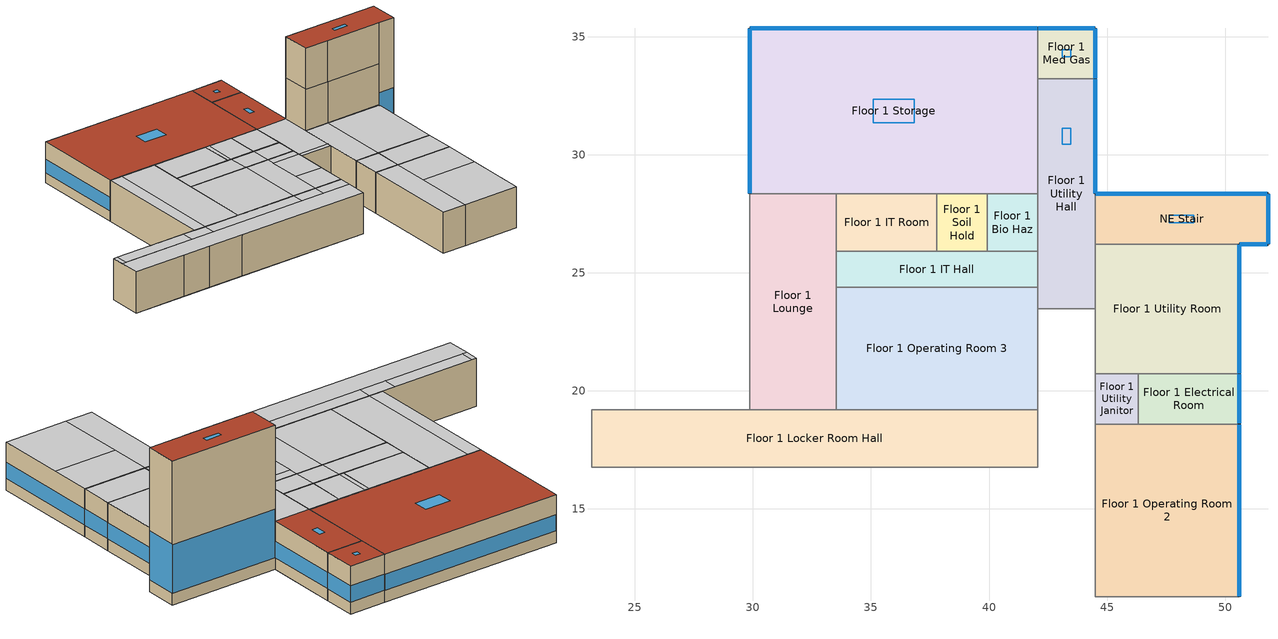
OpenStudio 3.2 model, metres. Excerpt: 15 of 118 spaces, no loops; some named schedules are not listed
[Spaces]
Floor 1 IT Hall
 floor foundation (BTAP-Grnd-Floor-Mass:U-0.757_std): 42.06,25.91 42.06,24.38 33.53,24.38 33.53,25.91 z0
 wall to Floor 1 Utility Hall: 42.06,24.38 42.06,25.91 z0:3.05
 wall to Floor 1 IT Room: 37.8,25.91 33.53,25.91 z0:3.05
 wall to Floor 1 Operating Room 3: 33.53,24.38 42.06,24.38 z0:3.05
 wall to Floor 1 Soil Hold: 39.93,25.91 37.8,25.91 z0:3.05
 wall to Floor 1 Lounge: 33.53,25.91 33.53,24.38 z0:3.05
 wall to Floor 1 Bio Haz: 42.06,25.91 39.93,25.91 z0:3.05
 ceiling to Floor 2 Exam Hall 4: 39.93,24.38 39.93,25.91 38.1,25.91 38.1,24.38 z3.05
 ceiling to Floor 2 Exam 6: 42.06,24.38 42.06,25.91 39.93,25.91 39.93,24.38 z3.05
 ceiling to Floor 2 Exam 7: 38.1,24.38 38.1,25.91 33.53,25.91 33.53,24.38 z3.05
Floor 1 Utility Room
 floor foundation (BTAP-Grnd-Floor-Mass:U-0.757_std): 50.6,26.21 50.6,20.73 44.5,20.73 44.5,26.21 z0
 wall outside: 50.6,20.73 50.6,26.21 z0:3.05
 wall to Floor 1 Electrical Room: 46.33,20.73 50.6,20.73 z0:3.05
 wall to Floor 1 Sterile Hall: 44.5,23.47 44.5,20.73 z0:3.05
 wall to NE Stair: 50.6,26.21 44.5,26.21 z0:3.05
 wall to Floor 1 Utility Janitor: 44.5,20.73 46.33,20.73 z0:3.05
 wall to Floor 1 Utility Hall: 44.5,26.21 44.5,23.47 z0:3.05
 window (BTAP-Ext-FixedWindow:U=0.190 SHGC=0.600): 50.6,20.75 50.6,26.19 z0.76:1.79
 ceiling to Floor 2 Exam 5: 50.6,20.73 50.6,26.21 46.33,26.21 46.33,20.73 z3.05
 ceiling to Floor 2 Office Hall: 46.33,20.73 46.33,26.21 44.5,26.21 44.5,20.73 z3.05
NE Stair
 floor foundation (BTAP-Grnd-Floor-Mass:U-0.757_std): 51.82,28.35 51.82,26.21 44.5,26.21 44.5,28.35 z0
 wall outside: 50.6,26.21 51.82,26.21 51.82,28.35 44.5,28.35 z0:9.14
 wall to Floor 2 Exam 6: 44.5,28.35 44.5,26.21 z3.05:6.1
 wall to Floor 3 Mechanical: 46.33,26.21 50.6,26.21 z6.1:9.14
 wall to Floor 3 Mechanical Hall: 44.5,26.21 46.33,26.21 z6.1:9.14
 wall to Floor 3 Lounge: 44.5,28.35 44.5,26.21 z6.1:9.14
 wall to Floor 2 Office Hall: 44.5,26.21 46.33,26.21 z3.05:6.1
 wall to Floor 2 Exam 5: 46.33,26.21 50.6,26.21 z3.05:6.1
 wall to Floor 1 Utility Hall: 44.5,28.35 44.5,26.21 z0:3.05
 window (BTAP-Ext-FixedWindow:U=0.190 SHGC=0.600): 51.79,28.35 44.53,28.35 z0.76:3.83; 51.82,26.24 51.82,28.32 z0.76:3.88; 50.62,26.21 51.79,26.21 z0.76:3.94
 roof outside: 51.82,26.21 51.82,28.35 44.5,28.35 44.5,26.21 z9.14
 skylight (BTAP-Ext-Skylights:U=0.190 SHGC=0.600): 48.68,27.13 48.68,27.43 47.64,27.43 47.64,27.13 z9.14
Floor 1 Utility Janitor
 floor foundation (BTAP-Grnd-Floor-Mass:U-0.757_std): 46.33,20.73 46.33,18.59 44.5,18.59 44.5,20.73 z0
 wall to Floor 1 Electrical Room: 46.33,18.59 46.33,20.73 z0:3.05
 wall to Floor 1 Operating Room 2: 44.5,18.59 46.33,18.59 z0:3.05
 wall to Floor 1 Sterile Hall: 44.5,20.73 44.5,18.59 z0:3.05
 ceiling to Floor 2 Office Hall: 46.33,18.59 46.33,20.73 44.5,20.73 44.5,18.59 z3.05
Floor 1 Locker Room Hall
 floor foundation (BTAP-Grnd-Floor-Mass:U-0.757_std): 42.06,19.2 42.06,16.76 23.16,16.76 23.16,19.2 z0
 wall to Floor 1 Pre-Op Room 2: 23.16,16.76 27.13,16.76 z0:3.05
 wall to Floor 1 Sterile Storage: 32,16.76 42.06,16.76 z0:3.05
 wall to Floor 1 Nourishment: 27.13,16.76 29.26,16.76 z0:3.05
 wall to Floor 1 Pre-Op Hall: 23.16,19.2 23.16,16.76 z0:3.05
 wall to Floor 1 Sterile Hall: 42.06,16.76 42.06,19.2 z0:3.05
 wall to Floor 1 Lounge: 33.53,19.2 29.87,19.2 z0:3.05
 wall to Floor 1 Operating Room 3: 42.06,19.2 33.53,19.2 z0:3.05
 wall to Floor 1 Nurse Janitor: 29.26,16.76 32,16.76 z0:3.05
 wall to Floor 1 Locker Room: 29.87,19.2 23.16,19.2 z0:3.05
 ceiling to Floor 2 Work Hall: 42.06,16.76 42.06,18.29 23.16,18.29 23.16,16.76 z3.05
 ceiling to Floor 2 Exam Hall 6: 23.47,18.29 23.47,19.2 23.16,19.2 23.16,18.29 z3.05
 ceiling to Floor 2 Nurse Station 2: 28.96,18.29 28.96,19.2 23.47,19.2 23.47,18.29 z3.05
 ceiling to Floor 2 Nurse Station 1: 42.06,18.29 42.06,19.2 39.93,19.2 39.93,18.29 z3.05
 ceiling to Floor 2 Exam 7: 38.1,18.29 38.1,19.2 30.78,19.2 30.78,18.29 z3.05
 ceiling to Floor 2 Exam Hall 5: 30.78,18.29 30.78,19.2 28.96,19.2 28.96,18.29 z3.05
 ceiling to Floor 2 Exam Hall 4: 39.93,18.29 39.93,19.2 38.1,19.2 38.1,18.29 z3.05
Floor 1 Electrical Room
 floor foundation (BTAP-Grnd-Floor-Mass:U-0.757_std): 50.6,20.73 50.6,18.59 46.33,18.59 46.33,20.73 z0
 wall outside: 50.6,18.59 50.6,20.73 z0:3.05
 wall to Floor 1 Operating Room 2: 46.33,18.59 50.6,18.59 z0:3.05
 window (BTAP-Ext-FixedWindow:U=0.190 SHGC=0.600): 50.6,18.62 50.6,20.7 z0.76:1.8
 ceiling to Floor 2 Exam 5: 50.6,18.59 50.6,20.73 46.33,20.73 46.33,18.59 z3.05
Floor 1 Operating Room 3
 floor foundation (BTAP-Grnd-Floor-Mass:U-0.757_std): 42.06,24.38 42.06,19.2 33.53,19.2 33.53,24.38 z0
 wall to Floor 1 Lounge: 33.53,24.38 33.53,19.2 z0:3.05
 wall to Floor 1 Utility Hall: 42.06,23.47 42.06,24.38 z0:3.05
 wall to Floor 1 Sterile Hall: 42.06,19.2 42.06,23.47 z0:3.05
 ceiling to Floor 2 Exam 7: 38.1,19.2 38.1,24.38 33.53,24.38 33.53,19.2 z3.05
 ceiling to Floor 2 Storage 2: 42.06,21.34 42.06,23.77 39.93,23.77 39.93,21.34 z3.05
 ceiling to Floor 2 Exam Hall 4: 39.93,19.2 39.93,24.38 38.1,24.38 38.1,19.2 z3.05
 ceiling to Floor 2 Nurse Station 1: 42.06,19.2 42.06,21.34 39.93,21.34 39.93,19.2 z3.05
 ceiling to Floor 2 Exam 6: 42.06,23.77 42.06,24.38 39.93,24.38 39.93,23.77 z3.05
Floor 1 Lounge
 floor foundation (BTAP-Grnd-Floor-Mass:U-0.757_std): 33.53,28.35 33.53,19.2 29.87,19.2 29.87,28.35 z0
 wall to Floor 1 Storage: 33.53,28.35 29.87,28.35 z0:3.05
 wall to Floor 1 IT Room: 33.53,25.91 33.53,28.35 z0:3.05
 wall to Floor 1 Locker Room: 29.87,28.35 29.87,19.2 z0:3.05
 ceiling to Floor 2 Exam Hall 5: 30.78,19.2 30.78,28.35 29.87,28.35 29.87,19.2 z3.05
 ceiling to Floor 2 Exam 7: 33.53,19.2 33.53,28.35 30.78,28.35 30.78,19.2 z3.05
Floor 1 Storage
 floor foundation (BTAP-Grnd-Floor-Mass:U-0.757_std): 42.06,35.36 42.06,28.35 29.87,28.35 29.87,35.36 z0
 wall outside: 42.06,35.36 29.87,35.36 29.87,28.35 z0:3.05
 wall to Floor 1 Soil Hold: 37.8,28.35 39.93,28.35 z0:3.05
 wall to Floor 1 Med Gas: 42.06,33.22 42.06,35.36 z0:3.05
 wall to Floor 1 Bio Haz: 39.93,28.35 42.06,28.35 z0:3.05
 wall to Floor 1 IT Room: 33.53,28.35 37.8,28.35 z0:3.05
 wall to Floor 1 Utility Hall: 42.06,28.35 42.06,33.22 z0:3.05
 window (BTAP-Ext-FixedWindow:U=0.190 SHGC=0.600): 42.04,35.36 29.9,35.36 / 29.87,35.33 29.87,28.37 z0.76:1.78
 roof outside: 42.06,28.35 42.06,35.36 29.87,35.36 29.87,28.35 z3.05
 skylight (BTAP-Ext-Skylights:U=0.190 SHGC=0.600): 36.83,31.36 36.83,32.35 35.1,32.35 35.1,31.36 z3.05
Floor 1 Soil Hold
 floor foundation (BTAP-Grnd-Floor-Mass:U-0.757_std): 39.93,28.35 39.93,25.91 37.8,25.91 37.8,28.35 z0
 wall to Floor 1 IT Room: 37.8,28.35 37.8,25.91 z0:3.05
 wall to Floor 1 Bio Haz: 39.93,25.91 39.93,28.35 z0:3.05
 ceiling to Floor 2 Exam Hall 4: 39.93,25.91 39.93,28.35 38.1,28.35 38.1,25.91 z3.05
 ceiling to Floor 2 Exam 7: 38.1,25.91 38.1,28.35 37.8,28.35 37.8,25.91 z3.05
Floor 1 Bio Haz
 floor foundation (BTAP-Grnd-Floor-Mass:U-0.757_std): 42.06,28.35 42.06,25.91 39.93,25.91 39.93,28.35 z0
 wall to Floor 1 Utility Hall: 42.06,25.91 42.06,28.35 z0:3.05
 ceiling to Floor 2 Exam 6: 42.06,25.91 42.06,28.35 39.93,28.35 39.93,25.91 z3.05
Floor 1 Med Gas
 floor foundation (BTAP-Grnd-Floor-Mass:U-0.757_std): 44.5,35.36 44.5,33.22 42.06,33.22 42.06,35.36 z0
 wall outside: 44.5,33.22 44.5,35.36 42.06,35.36 z0:3.05
 wall to Floor 1 Utility Hall: 42.06,33.22 44.5,33.22 z0:3.05
 window (BTAP-Ext-FixedWindow:U=0.190 SHGC=0.600): 44.5,33.25 44.5,35.33 / 44.48,35.36 42.09,35.36 z0.76:1.8
 roof outside: 44.5,33.22 44.5,35.36 42.06,35.36 42.06,33.22 z3.05
 skylight (BTAP-Ext-Skylights:U=0.190 SHGC=0.600): 43.45,34.14 43.45,34.44 43.11,34.44 43.11,34.14 z3.05
Floor 1 Operating Room 2
 floor foundation (BTAP-Grnd-Floor-Mass:U-0.757_std): 50.6,18.59 50.6,11.28 44.5,11.28 44.5,18.59 z0
 wall outside: 50.6,11.28 50.6,18.59 z0:3.05
 wall to Floor 1 Sterile Hall: 44.5,18.59 44.5,11.28 z0:3.05
 wall to Floor 1 Scrub: 44.5,11.28 46.33,11.28 z0:3.05
 wall to Floor 1 Sub-Sterile: 46.33,11.28 50.6,11.28 z0:3.05
 window (BTAP-Ext-FixedWindow:U=0.190 SHGC=0.600): 50.6,11.3 50.6,18.57 z0.76:1.78
 ceiling to Floor 2 Utility: 50.6,15.85 50.6,18.59 46.33,18.59 46.33,15.85 z3.05
 ceiling to Floor 2 Office: 50.6,11.28 50.6,15.85 46.33,15.85 46.33,11.28 z3.05
 ceiling to Floor 2 Office Hall: 46.33,11.28 46.33,18.59 44.5,18.59 44.5,11.28 z3.05
Floor 1 Utility Hall
 floor foundation (BTAP-Grnd-Floor-Mass:U-0.757_std): 44.5,33.22 44.5,23.47 42.06,23.47 42.06,33.22 z0
 wall outside: 44.5,28.35 44.5,33.22 z0:3.05
 wall to Floor 1 Sterile Hall: 42.06,23.47 44.5,23.47 z0:3.05
 window (BTAP-Ext-FixedWindow:U=0.190 SHGC=0.600): 44.5,28.37 44.5,33.2 z0.76:1.79
 ceiling to Floor 2 Storage 2: 44.5,23.47 44.5,23.77 42.06,23.77 42.06,23.47 z3.05
 ceiling to Floor 2 Exam 6: 44.5,23.77 44.5,28.35 42.06,28.35 42.06,23.77 z3.05
 roof outside: 44.5,28.35 44.5,33.22 42.06,33.22 42.06,28.35 z3.05
 skylight (BTAP-Ext-Skylights:U=0.190 SHGC=0.600): 43.45,30.44 43.45,31.13 43.11,31.13 43.11,30.44 z3.05
Floor 1 IT Room
 floor foundation (BTAP-Grnd-Floor-Mass:U-0.757_std): 37.8,28.35 37.8,25.91 33.53,25.91 33.53,28.35 z0
 ceiling to Floor 2 Exam 7: 37.8,25.91 37.8,28.35 33.53,28.35 33.53,25.91 z3.05
[Site]
Calgary Intl AP_AB_CAN: Latitude {deg}=51.114; Longitude {deg}=-114.02; Time Zone {hr}=-7; Elevation {m}=1084.1; Terrain=City
[Building]
Outpatient: North Axis {deg}=0; Default Construction Set=BTAP-Mass at hdd = 5000.0; Standards Number of Stories=3; Standards Number of Above Ground Stories=3; Standards Template=NECB2017; Standards Building Type=Outpatient
[Site:WaterMainsTemperature]
Calculation Method=Correlation; Annual Average Outdoor Air Temperature {C}=5; Maximum Difference In Monthly Average Outdoor Air Temperatures {deltaC}=23.3
[Site:GroundTemperature:BuildingSurface]
19.527, 19.502, 19.536, 19.598, 20.002, 21.64, 22.225, 22.375, 21.449, 20.121, 19.802, 19.633
[SizingPeriod:DesignDay] Barometric Pressure {Pa}=88961; Sky Clearness=0; Rain Indicator=0; Snow Indicator=0; Day of Month=21; Daylight Saving Time Indicator=0; Humidity Indicating Type=Wetbulb; Dry-Bulb Temperature Range Modifier Type=DefaultMultipliers
Name | Maximum Dry-Bulb Temperature {C} | Daily Dry-Bulb Temperature Range {deltaC} | Humidity Indicating Conditions at Maximum Dry-Bulb | Wind Speed {m/s} | Wind Direction {deg} | Month | Day Type | Solar Model Indicator | ASHRAE Taub | ASHRAE Taud
Calgary Intl AP Ann Clg .4% Condns DB=>MWB | 28.5 | 12.1 | 16.1 | 4.5 | 160 | 7 | SummerDesignDay | ASHRAETau | 0.339 | 2.421
Calgary Intl AP Ann Htg 99.6% Condns DB | -28.5 | 0 | -28.5 | 2.9 | 200 | 1 | WinterDesignDay | ASHRAEClearSky
[Material:NoMass] Roughness=Smooth; Thermal Absorptance=0.9; Solar Absorptance=0.7
Name | Thermal Resistance {m2-K/W} | Visible Absorptance
Typical Carpet Pad; Typical Carpet Pad 1 | 0.21648 | 0.8
Typical Insulation 1 | 5.91238 | 0.7
Typical Insulation 2 | 4.49096 | 0.7
Typical Insulation 3 | 7.24636 | 0.7
Typical Carpet Pad 2 | 1.25503 | 0.8
Typical Carpet Pad 3; Typical Carpet Pad 4 | 3.45515 | 0.8
Typical Insulation 4 | 0.526298 | 0.7
Typical Insulation 5 | 0.526316 | 0.7
[Material]
Name | Roughness | Thickness {m} | Conductivity {W/m-K} | Density {kg/m3} | Specific Heat {J/kg-K} | Thermal Absorptance | Solar Absorptance | Visible Absorptance
G05 25mm wood | MediumSmooth | 0.0254 | 0.15 | 608 | 1630 | 0.9 | 0.5 | 0.5
100mm Normalweight concrete floor 1 | MediumSmooth | 0.1016 | 2.31 | 2322 | 832
G01 13mm gypsum board 1 | Smooth | 0.0127 | 0.16 | 800 | 1090 | 0.9 | 0.7 | 0.5
4 in. Normalweight Concrete Floor 1 | MediumRough | 0.1016 | 2.31 | 2322 | 832 | 0.9 | 0.7 | 0.7
1IN Stucco 1 | Smooth | 0.0253 | 0.6918 | 1858 | 837 | 0.9 | 0.7 | 0.92
8IN CONCRETE HW RefBldg 1 | Rough | 0.2032 | 1.311 | 2240 | 836.8 | 0.9 | 0.7 | 0.7
1/2IN Gypsum 1 | Smooth | 0.0127 | 0.16 | 784.9 | 830 | 0.9 | 0.4 | 0.4
Metal Roof Surface 1; F08 Metal surface 1 | Smooth | 0.0008 | 45.28 | 7824 | 500 | 0.9 | 0.7 | 0.7
6 in. Normalweight Concrete Floor 1; 6 in. Normalweight Concrete Floor 2; 6 in. Normalweight Concrete Floor 3 | MediumRough | 0.1524 | 2.31 | 2322 | 832 | 0.9 | 0.7 | 0.7
Expanded Polystyrene | MediumSmooth | 0.0363959 | 0.029 | 29 | 1210
[Construction]
BTAP-Int-Partition; BTAP-Int-Door: G05 25mm wood
BTAP-Int-Floor: 100mm Normalweight concrete floor 1, Typical Carpet Pad
BTAP-Int-Wall: G01 13mm gypsum board 1, G01 13mm gypsum board 1
BTAP-Int-Ceiling: Typical Carpet Pad, 100mm Normalweight concrete floor 1
BTAP-Int-Window: SimpleGlazing
BTAP-Ext-Floor-Mass:U-0.162: Typical Insulation 1, 4 in. Normalweight Concrete Floor 1, Typical Carpet Pad 1
BTAP-Ext-Wall-Mass:U-0.21: 1IN Stucco 1, 8IN CONCRETE HW RefBldg 1, Typical Insulation 2, 1/2IN Gypsum 1
BTAP-Ext-Roof-Metal:U-0.138: Metal Roof Surface 1, Typical Insulation 3
BTAP-Grnd-Floor-Mass:U-0.757: 6 in. Normalweight Concrete Floor 1, Typical Carpet Pad 2
BTAP-Grnd-Wall-Mass:U-0.284: 6 in. Normalweight Concrete Floor 2, Typical Carpet Pad 3
BTAP-Grnd-Roof-Mass:U-0.284: 6 in. Normalweight Concrete Floor 3, Typical Carpet Pad 4
BTAP-Ext-FixedWindow:U=0.190 SHGC=0.600; BTAP-Ext-GlassDoors:U=0.190 SHGC=0.600; BTAP-Ext-Skylights:U=0.190 SHGC=0.600; BTAP-Ext-DaylightDomes:U=0.190 SHGC=0.600; BTAP-Ext-DaylightDiffuser:U=0.190 SHGC=0.600: SimpleGlazing:U=0.190 SHGC=0.600
BTAP-Ext-Door:U-1.9: F08 Metal surface 1, Typical Insulation 4
BTAP-Ext-OverHeadDoor:U-1.9: Typical Insulation 5
BTAP-Grnd-Floor-Mass:U-0.757_std: 6 in. Normalweight Concrete Floor 1, Expanded Polystyrene
[DefaultConstructionSet]
BTAP-Mass at hdd = 5000.0: Default Exterior Surface Constructions=BTAP-Mass at hdd = 5000.0; Default Interior Surface Constructions=Default Surface Constructions 2; Default Ground Contact Surface Constructions=BTAP-Mass at hdd = 5000.0 1; Default Exterior SubSurface Constructions=BTAP-Mass at hdd = 5000.0; Default Interior SubSurface Constructions=Default Sub Surface Constructions 2; Interior Partition Construction=BTAP-Int-Partition
[DefaultSurfaceConstructions]
Name | Floor Construction | Wall Construction | Roof Ceiling Construction
Default Surface Constructions 2 | BTAP-Int-Floor | BTAP-Int-Wall | BTAP-Int-Ceiling
BTAP-Mass at hdd = 5000.0 | BTAP-Ext-Floor-Mass:U-0.162 | BTAP-Ext-Wall-Mass:U-0.21 | BTAP-Ext-Roof-Metal:U-0.138
BTAP-Mass at hdd = 5000.0 1 | BTAP-Grnd-Floor-Mass:U-0.757 | BTAP-Grnd-Wall-Mass:U-0.284 | BTAP-Grnd-Roof-Mass:U-0.284
[DefaultSubSurfaceConstructions]
Name | Fixed Window Construction | Operable Window Construction | Door Construction | Glass Door Construction | Overhead Door Construction | Skylight Construction | Tubular Daylight Dome Construction | Tubular Daylight Diffuser Construction
Default Sub Surface Constructions 2 | BTAP-Int-Window | BTAP-Int-Window | BTAP-Int-Door
BTAP-Mass at hdd = 5000.0 | BTAP-Ext-FixedWindow:U=0.190 SHGC=0.600 | BTAP-Ext-FixedWindow:U=0.190 SHGC=0.600 | BTAP-Ext-Door:U-1.9 | BTAP-Ext-GlassDoors:U=0.190 SHGC=0.600 | BTAP-Ext-OverHeadDoor:U-1.9 | BTAP-Ext-Skylights:U=0.190 SHGC=0.600 | BTAP-Ext-DaylightDomes:U=0.190 SHGC=0.600 | BTAP-Ext-DaylightDiffuser:U=0.190 SHGC=0.600
[WindowMaterial:SimpleGlazingSystem] Solar Heat Gain Coefficient=0.6; Visible Transmittance=0.21
Name | U-Factor {W/m2-K}
SimpleGlazing | 2.2
SimpleGlazing:U=0.190 SHGC=0.600 | 1.9
[Space] Building Story=Building Story 1; Part of Total Floor Area=Yes
Name | Space Type | Thermal Zone
Floor 1 Utility Room | Space Function Storage room < 5 m2-sch-A 1 | ALL_ST=Storage room < 5 m2-sch-A_FL=Building Story 1_SCH=A 6
Floor 1 IT Hall | Space Function Corridor/Transition area - hospital-sch-A | WILD_ST=Corridor/Transition area - hospital-sch-H_FL=Building Story 1_SCH=A 3
NE Stair | Space Function Stairway/Stairwell-sch-A | WILD_ST=Stairway/Stairwell-sch-H_FL=Building Story 1_SCH=A 1
Floor 1 Utility Janitor | Space Function Storage room < 5 m2-sch-A 1 | ALL_ST=Storage room < 5 m2-sch-A_FL=Building Story 1_SCH=A 5
Floor 1 Locker Room Hall | Space Function Corridor/Transition area - hospital-sch-A | WILD_ST=Corridor/Transition area - hospital-sch-H_FL=Building Story 1_SCH=A 2
Floor 1 Electrical Room | Space Function Electrical/Mechanical room-sch-A | WILD_ST=Electrical/Mechanical room-sch-H_FL=Building Story 1_SCH=A 1
Floor 1 Storage | Space Function Storage room < 5 m2-sch-A 1 | ALL_ST=Storage room < 5 m2-sch-A_FL=Building Story 1_SCH=A 2
Floor 1 Operating Room 3 | Space Function Health care facility operating room | ALL_ST=Health care facility operating room_FL=Building Story 1_SCH=H 4
Floor 1 Operating Room 2 | Space Function Health care facility operating room | ALL_ST=Health care facility operating room_FL=Building Story 1_SCH=H 2
Floor 1 Lounge | Space Function Lounge/Break room - health care facility | ALL_ST=Lounge/Break room - health care facility_FL=Building Story 1_SCH=B
Floor 1 Soil Hold | Space Function Laundry/Washing area | ALL_ST=Laundry/Washing area_FL=Building Story 1_SCH=C 1
Floor 1 Bio Haz | Space Function Storage room < 5 m2-sch-A 1 | ALL_ST=Storage room < 5 m2-sch-A_FL=Building Story 1_SCH=A 1
Floor 1 Utility Hall | Space Function Corridor/Transition area - hospital-sch-A | WILD_ST=Corridor/Transition area - hospital-sch-H_FL=Building Story 1_SCH=A 1
Floor 1 IT Room | Space Function Office enclosed <= 25 m2 | ALL_ST=Office enclosed <= 25 m2_FL=Building Story 1_SCH=A
Floor 1 Med Gas | Space Function Storage room < 5 m2-sch-A 1 | ALL_ST=Storage room < 5 m2-sch-A_FL=Building Story 1_SCH=A
[BuildingStory]
Building Story 1: Nominal Z Coordinate {m}=0
[SpaceType] Standards Building Type=Space Function
Name | Default Schedule Set | Design Specification Outdoor Air Object | Standards Space Type
Space Function Health care facility operating room | Space Function Health care facility operating room Schedule Set | Space Function Health care facility operating room Ventilation | Health care facility operating room
Space Function Lounge/Break room - health care facility | Space Function Lounge/Break room - health care facility Schedule Set | Space Function Lounge/Break room - health care facility Ventilation | Lounge/Break room - health care facility
Space Function Office enclosed <= 25 m2 | Space Function Office enclosed <= 25 m2 Schedule Set | Space Function Office enclosed <= 25 m2 Ventilation | Office enclosed <= 25 m2
Space Function Storage room < 5 m2-sch-A 1 | Space Function Storage room < 5 m2-sch-A 1 Schedule Set | Space Function Storage room < 5 m2-sch-A 1 Ventilation | Storage room < 5 m2-sch-A
Space Function Laundry/Washing area | Space Function Laundry/Washing area Schedule Set | Space Function Laundry/Washing area Ventilation | Laundry/Washing area
Space Function Corridor/Transition area - hospital-sch-A | Space Function Corridor/Transition area - hospital-sch-A Schedule Set | Space Function Corridor/Transition area - hospital-sch-A Ventilation | Corridor/Transition area - hospital-sch-A
Space Function Electrical/Mechanical room-sch-A | Space Function Electrical/Mechanical room-sch-A Schedule Set | Space Function Electrical/Mechanical room-sch-A Ventilation | Electrical/Mechanical room-sch-A
Space Function Stairway/Stairwell-sch-A | Space Function Stairway/Stairwell-sch-A Schedule Set | Space Function Stairway/Stairwell-sch-A Ventilation | Stairway/Stairwell-sch-A
[People:Definition] Number of People Calculation Method=People/Area; Fraction Radiant=0.3
Name | People per Space Floor Area {person/m2}
Space Function Health care facility operating room People Definition; Space Function Laundry/Washing area People Definition; Space Function Office enclosed <= 25 m2 People Definition | 0.0500182
Space Function Lounge/Break room - health care facility People Definition | 0.100036
Space Function Storage room < 5 m2-sch-A 1 People Definition; Space Function Corridor/Transition area - hospital-sch-A People Definition | 0.0100036
Space Function Electrical/Mechanical room-sch-A People Definition; Space Function Stairway/Stairwell-sch-A People Definition | 0.00500182
[People] Work Efficiency Schedule=Work Efficiency Schedule; Clothing Insulation Schedule=Clothing Schedule; Air Velocity Schedule=Air Velocity Schedule; Multiplier=1
Name | People Definition | Space or SpaceType
Space Function Health care facility operating room People | Space Function Health care facility operating room People Definition | Space Function Health care facility operating room
Space Function Laundry/Washing area People | Space Function Laundry/Washing area People Definition | Space Function Laundry/Washing area
Space Function Lounge/Break room - health care facility People | Space Function Lounge/Break room - health care facility People Definition | Space Function Lounge/Break room - health care facility
Space Function Office enclosed <= 25 m2 People | Space Function Office enclosed <= 25 m2 People Definition | Space Function Office enclosed <= 25 m2
Space Function Storage room < 5 m2-sch-A 1 People | Space Function Storage room < 5 m2-sch-A 1 People Definition | Space Function Storage room < 5 m2-sch-A 1
Space Function Corridor/Transition area - hospital-sch-A People | Space Function Corridor/Transition area - hospital-sch-A People Definition | Space Function Corridor/Transition area - hospital-sch-A
Space Function Electrical/Mechanical room-sch-A People | Space Function Electrical/Mechanical room-sch-A People Definition | Space Function Electrical/Mechanical room-sch-A
Space Function Stairway/Stairwell-sch-A People | Space Function Stairway/Stairwell-sch-A People Definition | Space Function Stairway/Stairwell-sch-A
[Lights:Definition] Design Level Calculation Method=Watts/Area; Fraction Radiant=0.5; Fraction Visible=0.2
Name | Watts per Space Floor Area {W/m2}
Space Function Health care facility operating room Lights Definition | 23.3998
Space Function Laundry/Washing area Lights Definition | 4.59996
Space Function Lounge/Break room - health care facility Lights Definition | 8.39993
Space Function Office enclosed <= 25 m2 Lights Definition | 9.99992
Space Function Storage room < 5 m2-sch-A 1 Lights Definition | 10.3999
Space Function Corridor/Transition area - hospital-sch-A Lights Definition | 9.89991
Space Function Electrical/Mechanical room-sch-A Lights Definition | 4.60167
Space Function Stairway/Stairwell-sch-A Lights Definition | 6.19995
[Lights] Fraction Replaceable=1
Name | Lights Definition | Space or SpaceType
Space Function Health care facility operating room Lights | Space Function Health care facility operating room Lights Definition | Space Function Health care facility operating room
Space Function Laundry/Washing area Lights | Space Function Laundry/Washing area Lights Definition | Space Function Laundry/Washing area
Space Function Lounge/Break room - health care facility Lights | Space Function Lounge/Break room - health care facility Lights Definition | Space Function Lounge/Break room - health care facility
Space Function Office enclosed <= 25 m2 Lights | Space Function Office enclosed <= 25 m2 Lights Definition | Space Function Office enclosed <= 25 m2
Space Function Storage room < 5 m2-sch-A 1 Lights | Space Function Storage room < 5 m2-sch-A 1 Lights Definition | Space Function Storage room < 5 m2-sch-A 1
Space Function Corridor/Transition area - hospital-sch-A Lights | Space Function Corridor/Transition area - hospital-sch-A Lights Definition | Space Function Corridor/Transition area - hospital-sch-A
Space Function Electrical/Mechanical room-sch-A Lights | Space Function Electrical/Mechanical room-sch-A Lights Definition | Space Function Electrical/Mechanical room-sch-A
Space Function Stairway/Stairwell-sch-A Lights | Space Function Stairway/Stairwell-sch-A Lights Definition | Space Function Stairway/Stairwell-sch-A
[ElectricEquipment:Definition] Design Level Calculation Method=Watts/Area; Fraction Radiant=0.5
Name | Watts per Space Floor Area {W/m2}
Space Function Health care facility operating room Elec Equip Definition | 10.0036
Space Function Laundry/Washing area Elec Equip Definition | 20.0073
Space Function Lounge/Break room - health care facility Elec Equip Definition; Space Function Storage room < 5 m2-sch-A 1 Elec Equip Definition; Space Function Electrical/Mechanical room-sch-A Elec Equip Definition | 1.00036
Space Function Office enclosed <= 25 m2 Elec Equip Definition | 7.50273
[ElectricEquipment]
Name | Electric Equipment Definition | Space or SpaceType
Space Function Health care facility operating room Elec Equip | Space Function Health care facility operating room Elec Equip Definition | Space Function Health care facility operating room
Space Function Laundry/Washing area Elec Equip | Space Function Laundry/Washing area Elec Equip Definition | Space Function Laundry/Washing area
Space Function Lounge/Break room - health care facility Elec Equip | Space Function Lounge/Break room - health care facility Elec Equip Definition | Space Function Lounge/Break room - health care facility
Space Function Office enclosed <= 25 m2 Elec Equip | Space Function Office enclosed <= 25 m2 Elec Equip Definition | Space Function Office enclosed <= 25 m2
Space Function Storage room < 5 m2-sch-A 1 Elec Equip | Space Function Storage room < 5 m2-sch-A 1 Elec Equip Definition | Space Function Storage room < 5 m2-sch-A 1
Space Function Electrical/Mechanical room-sch-A Elec Equip | Space Function Electrical/Mechanical room-sch-A Elec Equip Definition | Space Function Electrical/Mechanical room-sch-A
[DesignSpecification:OutdoorAir] Outdoor Air Method=Sum
Name | Outdoor Air Flow per Person {m3/s-person} | Outdoor Air Flow per Floor Area {m3/s-m2}
Space Function Health care facility operating room Ventilation | 0.0609379
Space Function Laundry/Washing area Ventilation | 0.0253908
Space Function Lounge/Break room - health care facility Ventilation | 0.152345
Space Function Office enclosed <= 25 m2 Ventilation | 0.0142188
Space Function Storage room < 5 m2-sch-A 1 Ventilation |  | 0.000762
Space Function Corridor/Transition area - hospital-sch-A Ventilation; Space Function Electrical/Mechanical room-sch-A Ventilation; Space Function Stairway/Stairwell-sch-A Ventilation |  | 0.000254
[DefaultScheduleSet] People Activity Level Schedule=NECB-Activity; Infiltration Schedule=Always On
Name | Number of People Schedule | Lighting Schedule | Electric Equipment Schedule
Space Function Health care facility operating room Schedule Set | NECB-H-Occupancy | NECB-H-Occupancy-NECB-H-Lighting-0.1-0.0-0.67-Light Ruleset | NECB-H-Electric-Equipment
Space Function Laundry/Washing area Schedule Set | NECB-C-Occupancy | NECB-C-Lighting | NECB-C-Electric-Equipment
Space Function Lounge/Break room - health care facility Schedule Set | NECB-B-Occupancy | NECB-B-Lighting | NECB-B-Electric-Equipment
Space Function Office enclosed <= 25 m2 Schedule Set | NECB-A-Occupancy | NECB-A-Occupancy-NECB-A-Lighting-0.3-0.1-0.67-Light Ruleset | NECB-A-Electric-Equipment
Space Function Storage room < 5 m2-sch-A 1 Schedule Set | NECB-A-Occupancy | NECB-A-Occupancy-NECB-A-Lighting-0.6-0.0-0.67-Light Ruleset | NECB-A-Electric-Equipment
Space Function Corridor/Transition area - hospital-sch-A Schedule Set | NECB-A-Occupancy | NECB-A-Occupancy-NECB-A-Lighting-0.0-0.0-0.67-Light Ruleset | NECB-A-Electric-Equipment
Space Function Electrical/Mechanical room-sch-A Schedule Set; Space Function Stairway/Stairwell-sch-A Schedule Set | NECB-A-Occupancy | NECB-A-Lighting | NECB-A-Electric-Equipment
[ThermostatSetpoint:DualSetpoint]
Name | Heating Setpoint Temperature Schedule | Cooling Setpoint Temperature Schedule
Space Function Storage room < 5 m2-sch-A 1 Thermostat 35; Space Function Office enclosed <= 25 m2 Thermostat 31; Space Function Storage room < 5 m2-sch-A 1 Thermostat 36; Space Function Storage room < 5 m2-sch-A 1 Thermostat 43; Space Function Storage room < 5 m2-sch-A 1 Thermostat 48; Space Function Storage room < 5 m2-sch-A 1 Thermostat 49; Space Function Corridor/Transition area - hospital-sch-A Thermostat 5; Space Function Corridor/Transition area - hospital-sch-A Thermostat 7; Space Function Corridor/Transition area - hospital-sch-A Thermostat 9; Space Function Stairway/Stairwell-sch-A Thermostat 2; Space Function Electrical/Mechanical room-sch-A Thermostat 3 | NECB-A-Thermostat Setpoint-Heating | NECB-A-Thermostat Setpoint-Cooling
Space Function Laundry/Washing area Thermostat 12 | NECB-C-Thermostat Setpoint-Heating | NECB-C-Thermostat Setpoint-Cooling
Space Function Lounge/Break room - health care facility Thermostat 10 | NECB-B-Thermostat Setpoint-Heating | NECB-B-Thermostat Setpoint-Cooling
Space Function Health care facility operating room Thermostat 13; Space Function Health care facility operating room Thermostat 15 | NECB-H-Thermostat Setpoint-Heating | NECB-H-Thermostat Setpoint-Cooling
[SpaceInfiltration:DesignFlowRate] Design Flow Rate Calculation Method=Flow/ExteriorArea
Name | Space or SpaceType | Schedule | Flow per Exterior Surface Area {m3/s-m2} | Constant Term Coefficient | Temperature Term Coefficient | Velocity Term Coefficient | Velocity Squared Term Coefficient
Floor 1 Electrical Room Infiltration | Floor 1 Electrical Room | Always On Discrete | 0.00025 | 0 | 0 | 0.224 | 0
Floor 1 Med Gas Infiltration | Floor 1 Med Gas | Always On Discrete | 0.00025 | 0 | 0 | 0.224 | 0
Floor 1 Operating Room 2 Infiltration | Floor 1 Operating Room 2 | Always On Discrete | 0.00025 | 0 | 0 | 0.224 | 0
Floor 1 Storage Infiltration | Floor 1 Storage | Always On Discrete | 0.00025 | 0 | 0 | 0.224 | 0
Floor 1 Utility Hall Infiltration | Floor 1 Utility Hall | Always On Discrete | 0.00025 | 0 | 0 | 0.224 | 0
Floor 1 Utility Room Infiltration | Floor 1 Utility Room | Always On Discrete | 0.00025 | 0 | 0 | 0.224 | 0
NE Stair Infiltration | NE Stair | Always On Discrete | 0.00025 | 0 | 0 | 0.224 | 0
Space Function Corridor/Transition area - hospital-sch-A Infiltration | Space Function Corridor/Transition area - hospital-sch-A |  | 0.000250063
Space Function Electrical/Mechanical room-sch-A Infiltration | Space Function Electrical/Mechanical room-sch-A |  | 0.000250063
Space Function Stairway/Stairwell-sch-A Infiltration | Space Function Stairway/Stairwell-sch-A |  | 0.000250063
[ThermalZone] Use Ideal Air Loads=No
Name | Thermostat
ALL_ST=Storage room < 5 m2-sch-A_FL=Building Story 1_SCH=A | Space Function Storage room < 5 m2-sch-A 1 Thermostat 35
ALL_ST=Office enclosed <= 25 m2_FL=Building Story 1_SCH=A | Space Function Office enclosed <= 25 m2 Thermostat 31
ALL_ST=Storage room < 5 m2-sch-A_FL=Building Story 1_SCH=A 1 | Space Function Storage room < 5 m2-sch-A 1 Thermostat 36
ALL_ST=Laundry/Washing area_FL=Building Story 1_SCH=C 1 | Space Function Laundry/Washing area Thermostat 12
ALL_ST=Lounge/Break room - health care facility_FL=Building Story 1_SCH=B | Space Function Lounge/Break room - health care facility Thermostat 10
ALL_ST=Storage room < 5 m2-sch-A_FL=Building Story 1_SCH=A 2 | Space Function Storage room < 5 m2-sch-A 1 Thermostat 43
ALL_ST=Health care facility operating room_FL=Building Story 1_SCH=H 2 | Space Function Health care facility operating room Thermostat 13
ALL_ST=Storage room < 5 m2-sch-A_FL=Building Story 1_SCH=A 5 | Space Function Storage room < 5 m2-sch-A 1 Thermostat 48
ALL_ST=Storage room < 5 m2-sch-A_FL=Building Story 1_SCH=A 6 | Space Function Storage room < 5 m2-sch-A 1 Thermostat 49
ALL_ST=Health care facility operating room_FL=Building Story 1_SCH=H 4 | Space Function Health care facility operating room Thermostat 15
WILD_ST=Corridor/Transition area - hospital-sch-H_FL=Building Story 1_SCH=A 1 | Space Function Corridor/Transition area - hospital-sch-A Thermostat 5
WILD_ST=Corridor/Transition area - hospital-sch-H_FL=Building Story 1_SCH=A 2 | Space Function Corridor/Transition area - hospital-sch-A Thermostat 7
WILD_ST=Corridor/Transition area - hospital-sch-H_FL=Building Story 1_SCH=A 3 | Space Function Corridor/Transition area - hospital-sch-A Thermostat 9
WILD_ST=Stairway/Stairwell-sch-H_FL=Building Story 1_SCH=A 1 | Space Function Stairway/Stairwell-sch-A Thermostat 2
WILD_ST=Electrical/Mechanical room-sch-H_FL=Building Story 1_SCH=A 1 | Space Function Electrical/Mechanical room-sch-A Thermostat 3
[Foundation:Kiva] Wall Height Above Grade {m}=0; Wall Depth Below Slab {m}=0
Bldg Kiva Foundation; Floor 1 Nurse Station Slab Kiva Foundation; Floor 1 Clean Work Slab Kiva Foundation; Floor 1 Soil Slab Kiva Foundation; Floor 1 Soil Work Slab Kiva Foundation; Floor 1 Humid Slab Kiva Foundation; Floor 1 Office Slab Kiva Foundation; Floor 1 Nurse Storage Slab Kiva Foundation
[SurfaceProperty:ExposedFoundationPerimeter] Exposed Perimeter Calculation Method=TotalExposedPerimeter
Name | Total Exposed Perimeter {m}
Floor 1 Operating Room 2 Slab | 7.3152
Floor 1 Operating Room 3 Slab; Floor 1 Soil Hold Slab; Floor 1 Lounge Slab; Floor 1 IT Room Slab; Floor 1 Bio Haz Slab; Floor 1 Utility Janitor Slab; Floor 1 Locker Room Hall Slab; Floor 1 IT Hall Slab | 0
Floor 1 Med Gas Slab | 4.572
Floor 1 Storage Slab | 19.2024
Floor 1 Utility Room Slab | 5.4864
Floor 1 Utility Hall Slab | 4.8768
Floor 1 Electrical Room Slab | 2.1336
NE Stair Slab | 10.668
[Foundation:Kiva:Settings]

[Schedule:Ruleset]
Clothing Schedule: Default Day Schedule=Clothing Schedule Default Winter Clothes
Air Velocity Schedule: Default Day Schedule=Air Velocity Schedule Default
Work Efficiency Schedule: Default Day Schedule=Work Efficiency Schedule Default
NECB-C-Occupancy: Default Day Schedule=NECB-C-Occupancy Default
NECB-Activity: Default Day Schedule=NECB-Activity Default; Summer Design Day Schedule=NECB-Activity Summer Design Day; Winter Design Day Schedule=NECB-Activity Winter Design Day
NECB-C-Electric-Equipment: Default Day Schedule=NECB-C-Electric-Equipment Default
Always On: Default Day Schedule=Always On Default
NECB-C-Thermostat Setpoint-Heating: Default Day Schedule=NECB-C-Thermostat Setpoint-Heating Default
NECB-C-Thermostat Setpoint-Cooling: Default Day Schedule=NECB-C-Thermostat Setpoint-Cooling Default
NECB-H-Occupancy: Default Day Schedule=NECB-H-Occupancy Default
NECB-H-Electric-Equipment: Default Day Schedule=NECB-H-Electric-Equipment Default
NECB-H-Thermostat Setpoint-Heating: Default Day Schedule=NECB-H-Thermostat Setpoint-Heating Default
NECB-H-Thermostat Setpoint-Cooling: Default Day Schedule=NECB-H-Thermostat Setpoint-Cooling Default
NECB-B-Occupancy: Default Day Schedule=NECB-B-Occupancy Default
NECB-B-Electric-Equipment: Default Day Schedule=NECB-B-Electric-Equipment Default
NECB-B-Thermostat Setpoint-Heating: Default Day Schedule=NECB-B-Thermostat Setpoint-Heating Default
NECB-B-Thermostat Setpoint-Cooling: Default Day Schedule=NECB-B-Thermostat Setpoint-Cooling Default
NECB-H-Occupancy-NECB-H-Lighting-0.1-0.0-0.67-Light Ruleset: Default Day Schedule=NECB-H-Occupancy-NECB-H-Lighting-0.1-0.0-0.67-Light Default
NECB-C-Lighting: Default Day Schedule=NECB-C-Lighting Default
NECB-B-Lighting: Default Day Schedule=NECB-B-Lighting Default
NECB-A-Occupancy: Default Day Schedule=NECB-A-Occupancy Default
NECB-A-Occupancy-NECB-A-Lighting-0.3-0.1-0.67-Light Ruleset: Default Day Schedule=NECB-A-Occupancy-NECB-A-Lighting-0.3-0.1-0.67-Light Default
NECB-A-Electric-Equipment: Default Day Schedule=NECB-A-Electric-Equipment Default
NECB-A-Thermostat Setpoint-Heating: Default Day Schedule=NECB-A-Thermostat Setpoint-Heating Default
NECB-A-Thermostat Setpoint-Cooling: Default Day Schedule=NECB-A-Thermostat Setpoint-Cooling Default
NECB-A-Occupancy-NECB-A-Lighting-0.6-0.0-0.67-Light Ruleset: Default Day Schedule=NECB-A-Occupancy-NECB-A-Lighting-0.6-0.0-0.67-Light Default
NECB-A-Lighting: Default Day Schedule=NECB-A-Lighting Default
NECB-A-Occupancy-NECB-A-Lighting-0.0-0.0-0.67-Light Ruleset: Default Day Schedule=NECB-A-Occupancy-NECB-A-Lighting-0.0-0.0-0.67-Light Default
[Schedule:Day]
Clothing Schedule Default Winter Clothes; Always On Default: 24, 0, 1
Air Velocity Schedule Default: 24, 0, 0.2
Work Efficiency Schedule Default: 24, 0, 0
NECB-C-Occupancy Default: 8, 0, 0, 9, 0, 0.1, 10, 0, 0.2, 12, 0, 0.5, 16, 0, 0.7, 17, 0, 0.8, 18, 0, 0.7, 19, 0, 0.5, 21, 0, 0.3, 24, 0, 0
NECB-Activity Default; NECB-Activity Winter Design Day; NECB-Activity Summer Design Day: 24, 0, 130
NECB-C-Electric-Equipment Default; NECB-C-Lighting Default: 8, 0, 0.05, 9, 0, 0.5, 19, 0, 0.9, 20, 0, 0.6, 21, 0, 0.5, 24, 0, 0.05
NECB-C-Thermostat Setpoint-Heating Default; NECB-C-Thermostat Setpoint-Heating Default|Wkdy Day; NECB-C-Thermostat Setpoint-Heating Sat Day: 7, 0, 18, 8, 0, 20, 21, 0, 22, 24, 0, 18
NECB-C-Thermostat Setpoint-Heating Sun|Hol Day: 9, 0, 18, 10, 0, 20, 19, 0, 22, 24, 0, 18
NECB-C-Thermostat Setpoint-Cooling Default; NECB-C-Thermostat Setpoint-Cooling Default|Wkdy Day; NECB-C-Thermostat Setpoint-Cooling Sat Day: 7, 0, 35, 21, 0, 24, 24, 0, 35
NECB-C-Thermostat Setpoint-Cooling Sun|Hol Day: 7, 0, 35, 19, 0, 24, 24, 0, 35
NECB-H-Occupancy Default; NECB-H-Electric-Equipment Default; NECB-H-Occupancy-NECB-H-Lighting-0.1-0.0-0.67-Light Default: 24, 0, 0.9
NECB-H-Thermostat Setpoint-Heating Default; NECB-H-Thermostat Setpoint-Heating Default|Wkdy Day; NECB-H-Thermostat Setpoint-Heating Sat Day: 1, 0, 22, 7, 0, 18, 8, 0, 20, 24, 0, 22
NECB-H-Thermostat Setpoint-Cooling Default: 24, 0, 24
NECB-B-Occupancy Default: 1, 0, 0.3, 2, 0, 0.1, 9, 0, 0, 10, 0, 0.1, 11, 0, 0.2, 12, 0, 0.5, 13, 0, 0.9, 14, 0, 0.8, 15, 0, 0.5, 17, 0, 0.2, 18, 0, 0.3, 19, 0, 0.6, 22, 0, 0.9, 23, 0, 0.6, 24, 0, 0.4
NECB-B-Electric-Equipment Default; NECB-B-Lighting Default: 1, 0, 0.9, 2, 0, 0.5, 9, 0, 0.1, 10, 0, 0.5, 11, 0, 0.7, 24, 0, 0.9
NECB-B-Thermostat Setpoint-Heating Default; NECB-B-Thermostat Setpoint-Heating Default|Wkdy Day; NECB-B-Thermostat Setpoint-Heating Sat Day: 2, 0, 22, 8, 0, 18, 9, 0, 20, 24, 0, 22
NECB-B-Thermostat Setpoint-Heating Sun|Hol Day: 1, 0, 18, 2, 0, 22, 9, 0, 18, 10, 0, 20, 23, 0, 22, 24, 0, 18
NECB-B-Thermostat Setpoint-Cooling Default; NECB-B-Thermostat Setpoint-Cooling Default|Wkdy Day; NECB-B-Thermostat Setpoint-Cooling Sat Day: 1, 0, 24, 8, 0, 35, 24, 0, 24
NECB-B-Thermostat Setpoint-Cooling Sun|Hol Day: 9, 0, 35, 23, 0, 24, 24, 0, 35
NECB-A-Occupancy Default: 7, 0, 0, 8, 0, 0.1, 9, 0, 0.7, 12, 0, 0.9, 14, 0, 0.5, 17, 0, 0.9, 18, 0, 0.7, 19, 0, 0.3, 23, 0, 0.1, 24, 0, 0
NECB-A-Occupancy-NECB-A-Lighting-0.3-0.1-0.67-Light Default: 7, 0, 0.03495, 8, 0, 0.2097, 9, 0, 0.8, 17, 0, 0.9, 18, 0, 0.8, 19, 0, 0.5, 21, 0, 0.2097, 23, 0, 0.0699, 24, 0, 0.03495
NECB-A-Electric-Equipment Default: 7, 0, 0.2, 8, 0, 0.3, 9, 0, 0.8, 18, 0, 0.9, 19, 0, 0.5, 21, 0, 0.3, 24, 0, 0.2
NECB-A-Thermostat Setpoint-Heating Default; NECB-A-Thermostat Setpoint-Heating Default|Wkdy Day: 6, 0, 18, 7, 0, 20, 21, 0, 22, 24, 0, 18
NECB-A-Thermostat Setpoint-Heating Sat Day; NECB-A-Thermostat Setpoint-Heating Sun|Hol Day: 24, 0, 18
NECB-A-Thermostat Setpoint-Cooling Default; NECB-A-Thermostat Setpoint-Cooling Default|Wkdy Day: 6, 0, 35, 21, 0, 24, 24, 0, 35
NECB-A-Thermostat Setpoint-Cooling Sat Day; NECB-A-Thermostat Setpoint-Cooling Sun|Hol Day: 24, 0, 35
NECB-A-Occupancy-NECB-A-Lighting-0.6-0.0-0.67-Light Default: 7, 0, 0.0299, 8, 0, 0.1794, 9, 0, 0.8, 12, 0, 0.9, 14, 0, 0.5382, 17, 0, 0.9, 18, 0, 0.8, 19, 0, 0.299, 21, 0, 0.1794, 23, 0, 0.0598, 24, 0, 0.0299
NECB-A-Lighting Default; NECB-A-Occupancy-NECB-A-Lighting-0.0-0.0-0.67-Light Default: 7, 0, 0.05, 8, 0, 0.3, 9, 0, 0.8, 17, 0, 0.9, 18, 0, 0.8, 19, 0, 0.5, 21, 0, 0.3, 23, 0, 0.1, 24, 0, 0.05
[Schedule:Rule] Date Specification Type=DateRange; Start Day=1
Name | Schedule Ruleset | Rule Order | Day Schedule | Start Month | End Month | End Day | Apply Monday | Apply Tuesday | Apply Wednesday | Apply Thursday | Apply Friday | Apply Saturday | Apply Sunday
Schedule Rule 1 | Clothing Schedule | 0 | Clothing Schedule Summer Clothes | 5 | 9 | 30
Schedule Rule 2 | NECB-C-Occupancy | 2 | NECB-C-Occupancy Default|Wkdy Day | 1 | 12 | 31 | Yes | Yes | Yes | Yes | Yes
Schedule Rule 3 | NECB-C-Occupancy | 1 | NECB-C-Occupancy Sat Day | 1 | 12 | 31 |  |  |  |  |  | Yes
Schedule Rule 4 | NECB-C-Occupancy | 0 | NECB-C-Occupancy Sun|Hol Day | 1 | 12 | 31 |  |  |  |  |  |  | Yes
Schedule Rule 8 | NECB-C-Electric-Equipment | 2 | NECB-C-Electric-Equipment Default|Wkdy Day | 1 | 12 | 31 | Yes | Yes | Yes | Yes | Yes
Schedule Rule 9 | NECB-C-Electric-Equipment | 1 | NECB-C-Electric-Equipment Sat Day | 1 | 12 | 31 |  |  |  |  |  | Yes
Schedule Rule 10 | NECB-C-Electric-Equipment | 0 | NECB-C-Electric-Equipment Sun|Hol Day | 1 | 12 | 31 |  |  |  |  |  |  | Yes
Schedule Rule 11 | NECB-C-Thermostat Setpoint-Heating | 2 | NECB-C-Thermostat Setpoint-Heating Default|Wkdy Day | 1 | 12 | 31 | Yes | Yes | Yes | Yes | Yes
Schedule Rule 12 | NECB-C-Thermostat Setpoint-Heating | 1 | NECB-C-Thermostat Setpoint-Heating Sat Day | 1 | 12 | 31 |  |  |  |  |  | Yes
Schedule Rule 13 | NECB-C-Thermostat Setpoint-Heating | 0 | NECB-C-Thermostat Setpoint-Heating Sun|Hol Day | 1 | 12 | 31 |  |  |  |  |  |  | Yes
Schedule Rule 14 | NECB-C-Thermostat Setpoint-Cooling | 2 | NECB-C-Thermostat Setpoint-Cooling Default|Wkdy Day | 1 | 12 | 31 | Yes | Yes | Yes | Yes | Yes
Schedule Rule 15 | NECB-C-Thermostat Setpoint-Cooling | 1 | NECB-C-Thermostat Setpoint-Cooling Sat Day | 1 | 12 | 31 |  |  |  |  |  | Yes
Schedule Rule 16 | NECB-C-Thermostat Setpoint-Cooling | 0 | NECB-C-Thermostat Setpoint-Cooling Sun|Hol Day | 1 | 12 | 31 |  |  |  |  |  |  | Yes
Schedule Rule 17 | NECB-H-Occupancy | 2 | NECB-H-Occupancy Default|Wkdy Day | 1 | 12 | 31 | Yes | Yes | Yes | Yes | Yes
Schedule Rule 18 | NECB-H-Occupancy | 1 | NECB-H-Occupancy Sat Day | 1 | 12 | 31 |  |  |  |  |  | Yes
Schedule Rule 19 | NECB-H-Occupancy | 0 | NECB-H-Occupancy Sun|Hol Day | 1 | 12 | 31 |  |  |  |  |  |  | Yes
Schedule Rule 23 | NECB-H-Electric-Equipment | 2 | NECB-H-Electric-Equipment Default|Wkdy Day | 1 | 12 | 31 | Yes | Yes | Yes | Yes | Yes
Schedule Rule 24 | NECB-H-Electric-Equipment | 1 | NECB-H-Electric-Equipment Sat Day | 1 | 12 | 31 |  |  |  |  |  | Yes
Schedule Rule 25 | NECB-H-Electric-Equipment | 0 | NECB-H-Electric-Equipment Sun|Hol Day | 1 | 12 | 31 |  |  |  |  |  |  | Yes
Schedule Rule 26 | NECB-H-Thermostat Setpoint-Heating | 2 | NECB-H-Thermostat Setpoint-Heating Default|Wkdy Day | 1 | 12 | 31 | Yes | Yes | Yes | Yes | Yes
Schedule Rule 27 | NECB-H-Thermostat Setpoint-Heating | 1 | NECB-H-Thermostat Setpoint-Heating Sat Day | 1 | 12 | 31 |  |  |  |  |  | Yes
Schedule Rule 28 | NECB-H-Thermostat Setpoint-Heating | 0 | NECB-H-Thermostat Setpoint-Heating Sun|Hol Day | 1 | 12 | 31 |  |  |  |  |  |  | Yes
Schedule Rule 29 | NECB-H-Thermostat Setpoint-Cooling | 2 | NECB-H-Thermostat Setpoint-Cooling Default|Wkdy Day | 1 | 12 | 31 | Yes | Yes | Yes | Yes | Yes
Schedule Rule 30 | NECB-H-Thermostat Setpoint-Cooling | 1 | NECB-H-Thermostat Setpoint-Cooling Sat Day | 1 | 12 | 31 |  |  |  |  |  | Yes
Schedule Rule 31 | NECB-H-Thermostat Setpoint-Cooling | 0 | NECB-H-Thermostat Setpoint-Cooling Sun|Hol Day | 1 | 12 | 31 |  |  |  |  |  |  | Yes
Schedule Rule 32 | NECB-B-Occupancy | 2 | NECB-B-Occupancy Default|Wkdy Day | 1 | 12 | 31 | Yes | Yes | Yes | Yes | Yes
Schedule Rule 33 | NECB-B-Occupancy | 1 | NECB-B-Occupancy Sat Day | 1 | 12 | 31 |  |  |  |  |  | Yes
Schedule Rule 34 | NECB-B-Occupancy | 0 | NECB-B-Occupancy Sun|Hol Day | 1 | 12 | 31 |  |  |  |  |  |  | Yes
Schedule Rule 38 | NECB-B-Electric-Equipment | 2 | NECB-B-Electric-Equipment Default|Wkdy Day | 1 | 12 | 31 | Yes | Yes | Yes | Yes | Yes
Schedule Rule 39 | NECB-B-Electric-Equipment | 1 | NECB-B-Electric-Equipment Sat Day | 1 | 12 | 31 |  |  |  |  |  | Yes
Schedule Rule 40 | NECB-B-Electric-Equipment | 0 | NECB-B-Electric-Equipment Sun|Hol Day | 1 | 12 | 31 |  |  |  |  |  |  | Yes
Schedule Rule 41 | NECB-B-Thermostat Setpoint-Heating | 2 | NECB-B-Thermostat Setpoint-Heating Default|Wkdy Day | 1 | 12 | 31 | Yes | Yes | Yes | Yes | Yes
Schedule Rule 42 | NECB-B-Thermostat Setpoint-Heating | 1 | NECB-B-Thermostat Setpoint-Heating Sat Day | 1 | 12 | 31 |  |  |  |  |  | Yes
Schedule Rule 43 | NECB-B-Thermostat Setpoint-Heating | 0 | NECB-B-Thermostat Setpoint-Heating Sun|Hol Day | 1 | 12 | 31 |  |  |  |  |  |  | Yes
Schedule Rule 44 | NECB-B-Thermostat Setpoint-Cooling | 2 | NECB-B-Thermostat Setpoint-Cooling Default|Wkdy Day | 1 | 12 | 31 | Yes | Yes | Yes | Yes | Yes
Schedule Rule 45 | NECB-B-Thermostat Setpoint-Cooling | 1 | NECB-B-Thermostat Setpoint-Cooling Sat Day | 1 | 12 | 31 |  |  |  |  |  | Yes
Schedule Rule 46 | NECB-B-Thermostat Setpoint-Cooling | 0 | NECB-B-Thermostat Setpoint-Cooling Sun|Hol Day | 1 | 12 | 31 |  |  |  |  |  |  | Yes
Schedule Rule 53 | NECB-H-Occupancy-NECB-H-Lighting-0.1-0.0-0.67-Light Ruleset | 2 | NECB-H-Occupancy-NECB-H-Lighting-0.1-0.0-0.67-Default|Wkdy-Light Day | 1 | 12 | 31 | Yes | Yes | Yes | Yes | Yes
Schedule Rule 54 | NECB-H-Occupancy-NECB-H-Lighting-0.1-0.0-0.67-Light Ruleset | 1 | NECB-H-Occupancy-NECB-H-Lighting-0.1-0.0-0.67-Sat-Light Day | 1 | 12 | 31 |  |  |  |  |  | Yes
Schedule Rule 55 | NECB-H-Occupancy-NECB-H-Lighting-0.1-0.0-0.67-Light Ruleset | 0 | NECB-H-Occupancy-NECB-H-Lighting-0.1-0.0-0.67-Sun|Hol-Light Day | 1 | 12 | 31 |  |  |  |  |  |  | Yes
Schedule Rule 59 | NECB-C-Lighting | 2 | NECB-C-Lighting Default|Wkdy Day | 1 | 12 | 31 | Yes | Yes | Yes | Yes | Yes
Schedule Rule 60 | NECB-C-Lighting | 1 | NECB-C-Lighting Sat Day | 1 | 12 | 31 |  |  |  |  |  | Yes
Schedule Rule 61 | NECB-C-Lighting | 0 | NECB-C-Lighting Sun|Hol Day | 1 | 12 | 31 |  |  |  |  |  |  | Yes
Schedule Rule 62 | NECB-B-Lighting | 2 | NECB-B-Lighting Default|Wkdy Day | 1 | 12 | 31 | Yes | Yes | Yes | Yes | Yes
Schedule Rule 63 | NECB-B-Lighting | 1 | NECB-B-Lighting Sat Day | 1 | 12 | 31 |  |  |  |  |  | Yes
Schedule Rule 64 | NECB-B-Lighting | 0 | NECB-B-Lighting Sun|Hol Day | 1 | 12 | 31 |  |  |  |  |  |  | Yes
Schedule Rule 65 | NECB-A-Occupancy | 2 | NECB-A-Occupancy Default|Wkdy Day | 1 | 12 | 31 | Yes | Yes | Yes | Yes | Yes
Schedule Rule 66 | NECB-A-Occupancy | 1 | NECB-A-Occupancy Sat Day | 1 | 12 | 31 |  |  |  |  |  | Yes
Schedule Rule 67 | NECB-A-Occupancy | 0 | NECB-A-Occupancy Sun|Hol Day | 1 | 12 | 31 |  |  |  |  |  |  | Yes
Schedule Rule 68 | NECB-A-Occupancy-NECB-A-Lighting-0.3-0.1-0.67-Light Ruleset | 2 | NECB-A-Occupancy-NECB-A-Lighting-0.3-0.1-0.67-Default|Wkdy-Light Day | 1 | 12 | 31 | Yes | Yes | Yes | Yes | Yes
Schedule Rule 69 | NECB-A-Occupancy-NECB-A-Lighting-0.3-0.1-0.67-Light Ruleset | 1 | NECB-A-Occupancy-NECB-A-Lighting-0.3-0.1-0.67-Sat-Light Day | 1 | 12 | 31 |  |  |  |  |  | Yes
Schedule Rule 70 | NECB-A-Occupancy-NECB-A-Lighting-0.3-0.1-0.67-Light Ruleset | 0 | NECB-A-Occupancy-NECB-A-Lighting-0.3-0.1-0.67-Sun|Hol-Light Day | 1 | 12 | 31 |  |  |  |  |  |  | Yes
Schedule Rule 71 | NECB-A-Electric-Equipment | 2 | NECB-A-Electric-Equipment Default|Wkdy Day | 1 | 12 | 31 | Yes | Yes | Yes | Yes | Yes
Schedule Rule 72 | NECB-A-Electric-Equipment | 1 | NECB-A-Electric-Equipment Sat Day | 1 | 12 | 31 |  |  |  |  |  | Yes
Schedule Rule 73 | NECB-A-Electric-Equipment | 0 | NECB-A-Electric-Equipment Sun|Hol Day | 1 | 12 | 31 |  |  |  |  |  |  | Yes
Schedule Rule 74 | NECB-A-Thermostat Setpoint-Heating | 2 | NECB-A-Thermostat Setpoint-Heating Default|Wkdy Day | 1 | 12 | 31 | Yes | Yes | Yes | Yes | Yes
Schedule Rule 75 | NECB-A-Thermostat Setpoint-Heating | 1 | NECB-A-Thermostat Setpoint-Heating Sat Day | 1 | 12 | 31 |  |  |  |  |  | Yes
Schedule Rule 76 | NECB-A-Thermostat Setpoint-Heating | 0 | NECB-A-Thermostat Setpoint-Heating Sun|Hol Day | 1 | 12 | 31 |  |  |  |  |  |  | Yes
Schedule Rule 77 | NECB-A-Thermostat Setpoint-Cooling | 2 | NECB-A-Thermostat Setpoint-Cooling Default|Wkdy Day | 1 | 12 | 31 | Yes | Yes | Yes | Yes | Yes
Schedule Rule 78 | NECB-A-Thermostat Setpoint-Cooling | 1 | NECB-A-Thermostat Setpoint-Cooling Sat Day | 1 | 12 | 31 |  |  |  |  |  | Yes
Schedule Rule 79 | NECB-A-Thermostat Setpoint-Cooling | 0 | NECB-A-Thermostat Setpoint-Cooling Sun|Hol Day | 1 | 12 | 31 |  |  |  |  |  |  | Yes
Schedule Rule 80 | NECB-A-Occupancy-NECB-A-Lighting-0.6-0.0-0.67-Light Ruleset | 2 | NECB-A-Occupancy-NECB-A-Lighting-0.6-0.0-0.67-Default|Wkdy-Light Day | 1 | 12 | 31 | Yes | Yes | Yes | Yes | Yes
Schedule Rule 81 | NECB-A-Occupancy-NECB-A-Lighting-0.6-0.0-0.67-Light Ruleset | 1 | NECB-A-Occupancy-NECB-A-Lighting-0.6-0.0-0.67-Sat-Light Day | 1 | 12 | 31 |  |  |  |  |  | Yes
Schedule Rule 82 | NECB-A-Occupancy-NECB-A-Lighting-0.6-0.0-0.67-Light Ruleset | 0 | NECB-A-Occupancy-NECB-A-Lighting-0.6-0.0-0.67-Sun|Hol-Light Day | 1 | 12 | 31 |  |  |  |  |  |  | Yes
Schedule Rule 89 | NECB-A-Lighting | 2 | NECB-A-Lighting Default|Wkdy Day | 1 | 12 | 31 | Yes | Yes | Yes | Yes | Yes
Schedule Rule 90 | NECB-A-Lighting | 1 | NECB-A-Lighting Sat Day | 1 | 12 | 31 |  |  |  |  |  | Yes
Schedule Rule 91 | NECB-A-Lighting | 0 | NECB-A-Lighting Sun|Hol Day | 1 | 12 | 31 |  |  |  |  |  |  | Yes
Schedule Rule 92 | NECB-A-Occupancy-NECB-A-Lighting-0.0-0.0-0.67-Light Ruleset | 2 | NECB-A-Occupancy-NECB-A-Lighting-0.0-0.0-0.67-Default|Wkdy-Light Day | 1 | 12 | 31 | Yes | Yes | Yes | Yes | Yes
Schedule Rule 93 | NECB-A-Occupancy-NECB-A-Lighting-0.0-0.0-0.67-Light Ruleset | 1 | NECB-A-Occupancy-NECB-A-Lighting-0.0-0.0-0.67-Sat-Light Day | 1 | 12 | 31 |  |  |  |  |  | Yes
Schedule Rule 94 | NECB-A-Occupancy-NECB-A-Lighting-0.0-0.0-0.67-Light Ruleset | 0 | NECB-A-Occupancy-NECB-A-Lighting-0.0-0.0-0.67-Sun|Hol-Light Day | 1 | 12 | 31 |  |  |  |  |  |  | Yes
[Schedule:Constant]
Always On Discrete: Value=1
